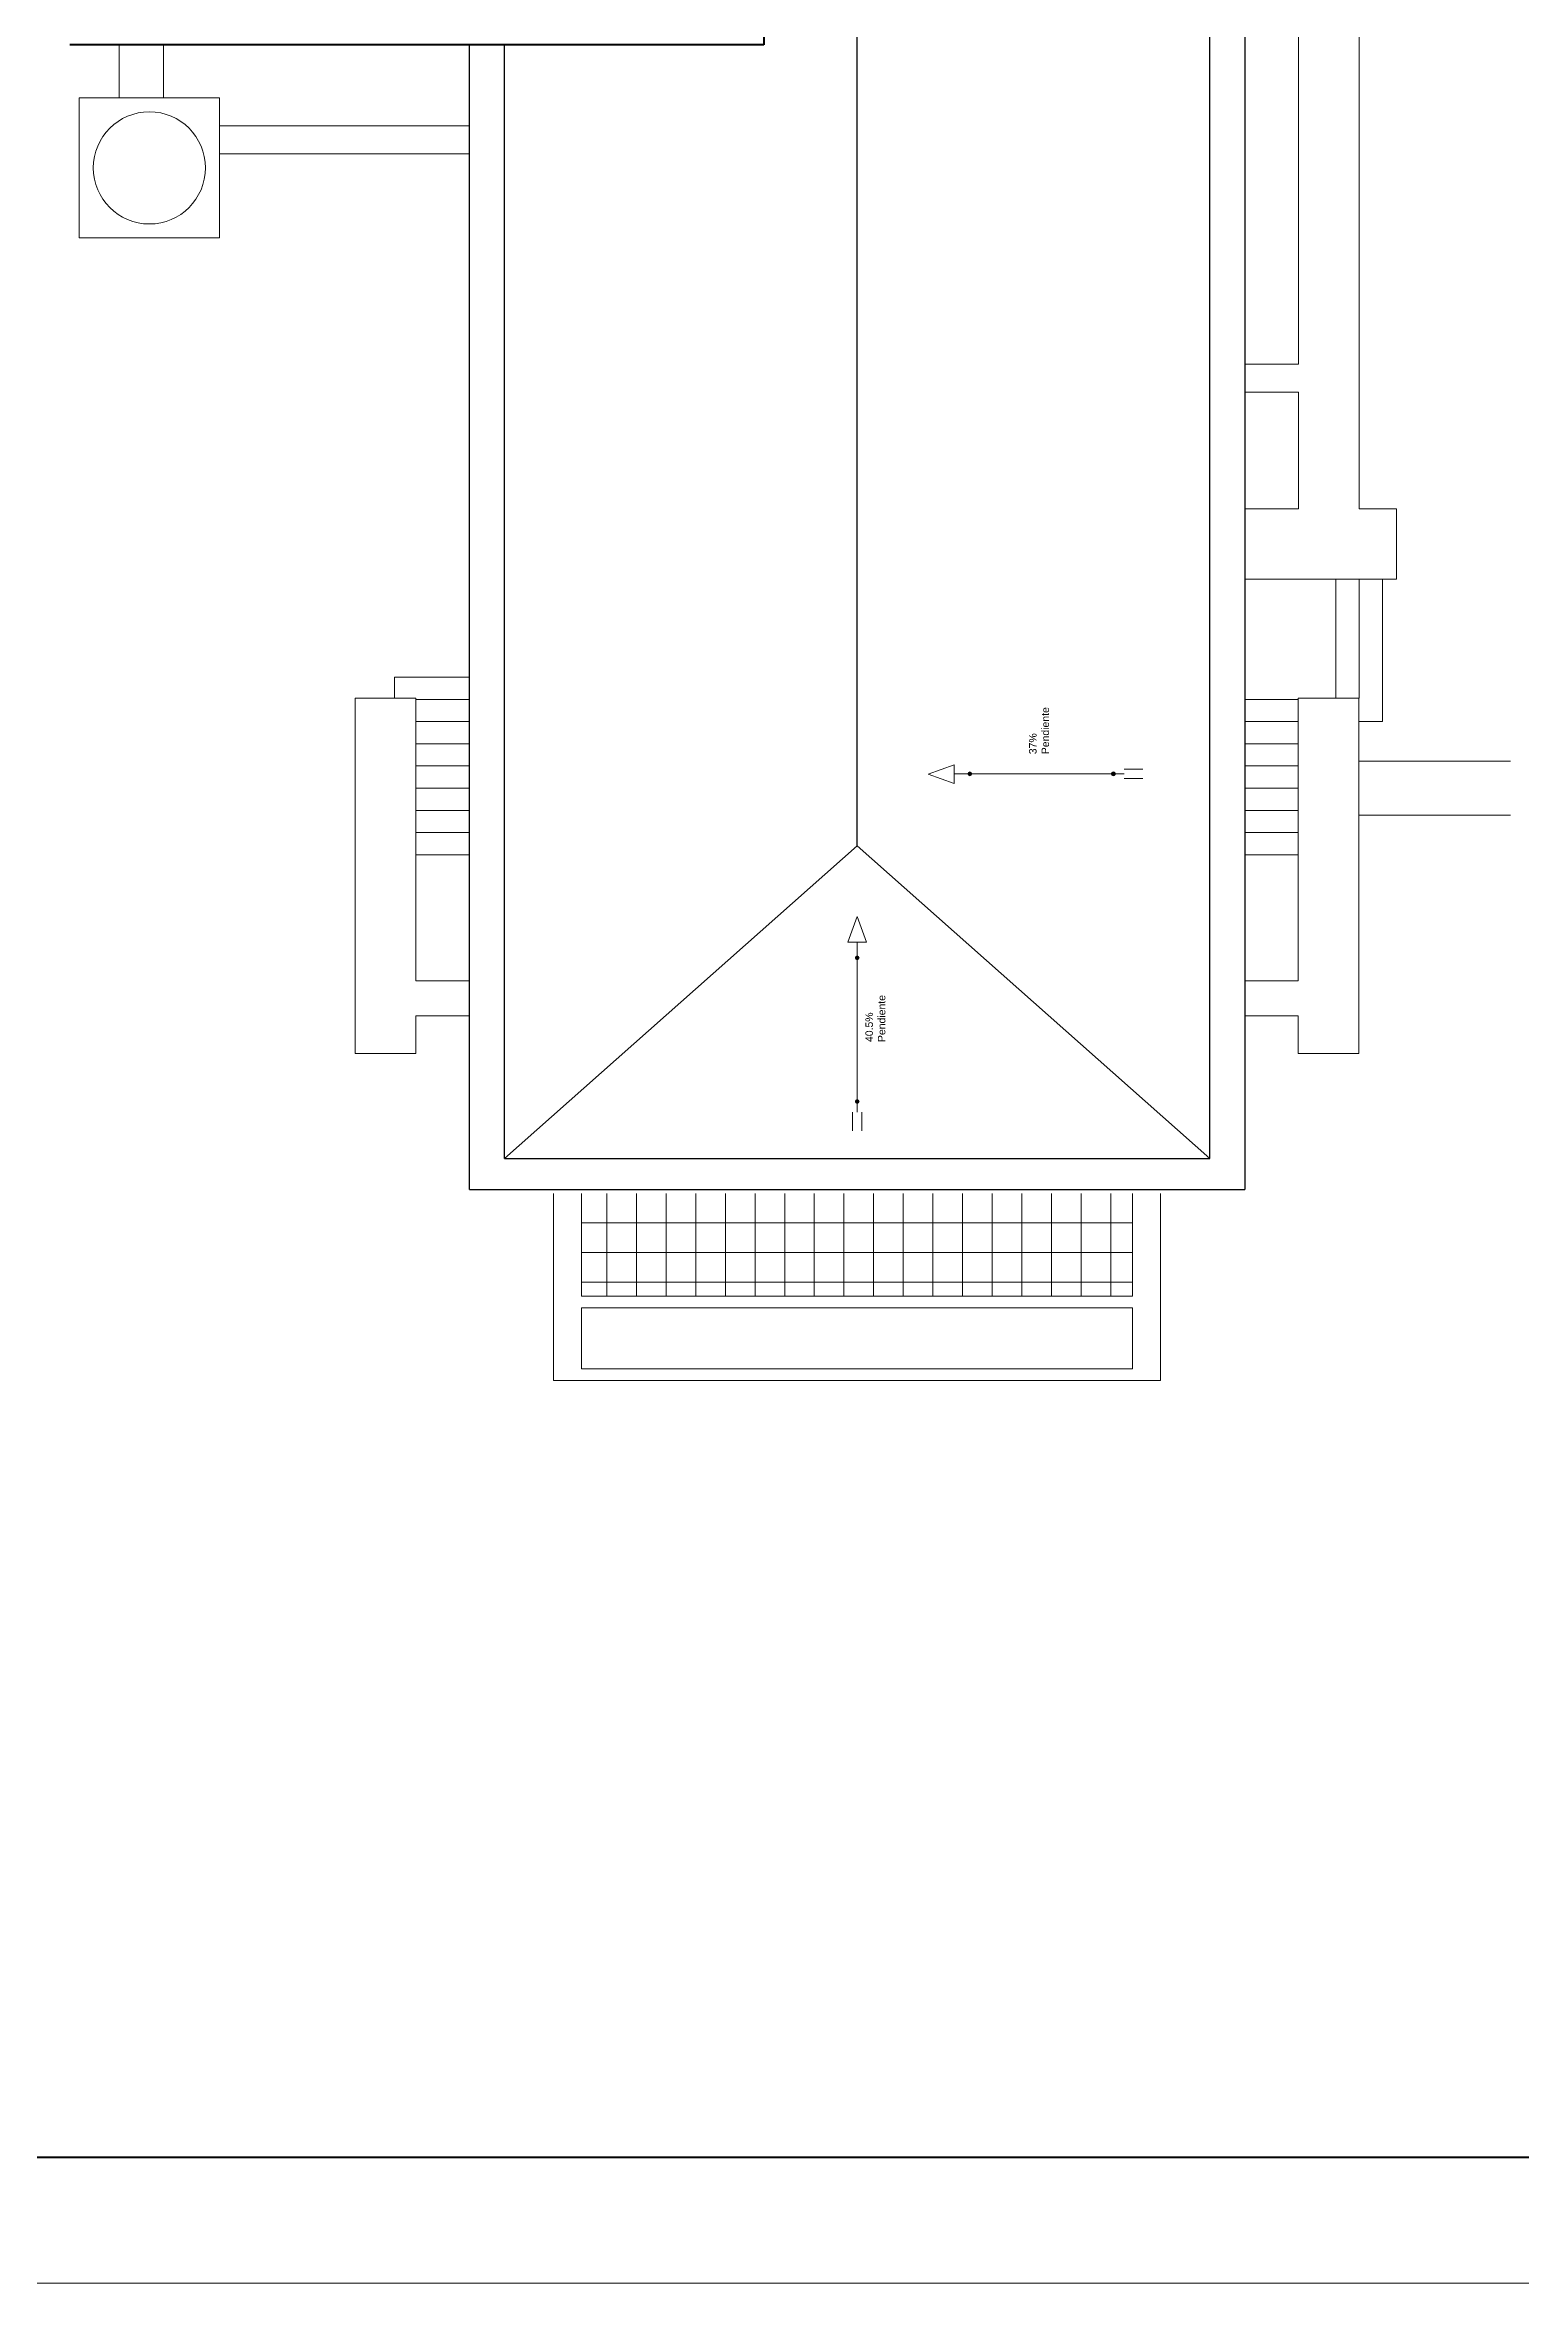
# Model space of a CAD drawing. Header units: millimetres. Extents: x -1459 to -1413, y -119 to 301.
# Drawn here: x -1447.85 to -1432.04, y 94.21 to 118.17 of the extents above; entities that cross this region are included whole.
import ezdxf

# ---------------------------------------------------------------- set-up
doc = ezdxf.new("R2010")
doc.units = ezdxf.units.MM
for name, color, linetype, lineweight in [('CORTE PLUMA 5', 5, 'Continuous', 40), ('GRADAS CAMBIO NIVEL', 3, 'Continuous', 15), ('MURO VISTO', 6, 'Continuous', 18), ('PLUMA 4', 8, 'Continuous', 30), ('ROTULO', 7, 'Continuous', 5), ('SANITARIOS', 130, 'Continuous', 13), ('TEXTOS', 30, 'Continuous', 5), ('TEXTURAS', 227, 'Continuous', 0)]:
    doc.layers.add(name, color=color, linetype=linetype, lineweight=lineweight)
doc.styles.add('Arial', font='arial.ttf')

# ---------------------------------------------------------------- blocks, each defined once
blk = doc.blocks.new('CIRCULO GRADA')
at = {"layer": 'GRADAS CAMBIO NIVEL'}
h = blk.add_hatch(color=256, dxfattribs=at)
h.paths.add_polyline_path([(0.014, 0.014, 0.414214), (-0.014, 0.014), (0, 0)])
h.paths.add_polyline_path([(0.014, 0.014), (0, 0), (0.014, -0.014, 0.414214)])
h.paths.add_polyline_path([(0.014, -0.014), (0, 0), (-0.014, -0.014, 0.414214)])
h.paths.add_polyline_path([(0, 0), (-0.014, 0.014, 0.414214), (-0.014, -0.014)])
blk.add_circle((0, 0), 0.02, dxfattribs=at)

msp = doc.modelspace()

# ---------------------------------------------------------------- hatches: boundary and pattern name
at = {"layer": 'TEXTURAS'}
h = msp.add_hatch(dxfattribs=at)
h.set_pattern_fill('ANSI37', color=256, scale=0.1, angle=45, style=0)
h.set_pattern_definition([(180, (-1317.3728, -39.8532), (-6e-17, -0.3175), []), (270, (-1317.3728, -39.8532), (0.3175, -6e-17), [])])
h.paths.add_polyline_path([(-1442.103, 105.875), (-1442.103, 104.775), (-1436.203, 104.775), (-1436.203, 105.875)])

# ---------------------------------------------------------------- linework, layer by layer
at = {"layer": 'CORTE PLUMA 5'}
for p, q in [((-1440.152, 120.658), (-1440.152, 118.167)), ((-1440.152, 118.167), (-1447.578, 118.167))]:
    msp.add_line(p, q, dxfattribs=at)
at = {"layer": 'GRADAS CAMBIO NIVEL'}
for p, q in [((-1434.028, 111.175), (-1434.028, 112.45)), ((-1433.778, 111.175), (-1433.778, 112.45)), ((-1443.875, 110.925), (-1443.303, 110.925)), ((-1434.431, 110.925), (-1435.003, 110.925)), ((-1443.875, 110.688), (-1443.303, 110.688)), ((-1434.431, 110.688), (-1435.003, 110.688)), ((-1443.875, 110.45), (-1443.303, 110.45)), ((-1434.431, 110.45), (-1435.003, 110.45)), ((-1443.875, 110.213), (-1443.303, 110.213)), ((-1436.294, 110.366), (-1438.115, 110.366)), ((-1436.094, 110.416), (-1436.294, 110.416)), ((-1436.094, 110.316), (-1436.294, 110.316)), ((-1434.431, 110.213), (-1435.003, 110.213)), ((-1443.875, 109.975), (-1443.303, 109.975)), ((-1434.431, 109.975), (-1435.003, 109.975)), ((-1443.875, 109.738), (-1443.303, 109.738)), ((-1434.431, 109.738), (-1435.003, 109.738)), ((-1443.875, 109.5), (-1443.303, 109.5)), ((-1434.431, 109.5), (-1435.003, 109.5)), ((-1439.151, 106.744), (-1439.151, 108.565)), ((-1439.201, 106.544), (-1439.201, 106.744)), ((-1439.101, 106.544), (-1439.101, 106.744))]:
    msp.add_line(p, q, dxfattribs=at)
for points in [[(-1433.528, 112.45), (-1433.528, 110.925), (-1433.781, 110.925)], [(-1443.303, 111.163), (-1443.875, 111.163)], [(-1435.003, 111.163), (-1434.431, 111.163)]]:
    msp.add_lwpolyline(points, dxfattribs=at)
for points in [[(-1438.115, 110.464), (-1438.39, 110.364), (-1438.115, 110.264)], [(-1439.053, 108.565), (-1439.153, 108.84), (-1439.253, 108.565)]]:
    msp.add_lwpolyline(points, close=True, dxfattribs=at)
at = {"layer": 'MURO VISTO'}
for p, q in [((-1433.779, 130.4, -0.202), (-1433.779, 113.2, -0.202)), ((-1434.428, 114.75), (-1434.428, 128.85)), ((-1447.053, 118.167), (-1447.053, 117.6)), ((-1446.578, 118.167), (-1446.578, 117.6)), ((-1443.303, 117.3), (-1445.978, 117.3)), ((-1443.303, 117), (-1445.978, 117)), ((-1435.003, 114.75), (-1434.428, 114.75)), ((-1434.428, 114.45), (-1435.003, 114.45)), ((-1434.428, 113.2), (-1434.428, 114.45)), ((-1435.003, 113.2), (-1434.428, 113.2)), ((-1433.779, 113.2), (-1433.379, 113.2)), ((-1433.379, 113.2), (-1433.379, 112.45)), ((-1433.379, 112.45), (-1435.003, 112.45)), ((-1444.525, 111.175), (-1443.875, 111.175)), ((-1444.525, 107.375), (-1444.525, 111.175)), ((-1443.875, 111.175), (-1443.875, 108.15)), ((-1433.781, 111.175), (-1434.431, 111.175)), ((-1434.431, 111.175), (-1434.431, 108.15)), ((-1433.781, 107.375), (-1433.781, 111.175)), ((-1432.158, 110.5), (-1433.781, 110.5)), ((-1432.158, 109.925), (-1433.781, 109.925)), ((-1443.875, 108.15), (-1443.303, 108.15)), ((-1434.431, 108.15), (-1435.003, 108.15)), ((-1443.303, 107.775), (-1443.875, 107.775)), ((-1443.875, 107.775), (-1443.875, 107.375)), ((-1434.431, 107.775), (-1434.431, 107.375)), ((-1443.875, 107.375), (-1444.525, 107.375)), ((-1434.431, 107.375), (-1433.781, 107.375))]:
    msp.add_line(p, q, dxfattribs=at)
for points in [[(-1447.478, 117.6), (-1445.978, 117.6), (-1445.978, 116.1), (-1447.478, 116.1)], [(-1442.103, 104), (-1442.103, 104.65), (-1436.203, 104.65), (-1436.203, 104)]]:
    msp.add_lwpolyline(points, close=True, dxfattribs=at)
for points in [[(-1443.303, 111.4), (-1444.103, 111.4), (-1444.103, 111.175)], [(-1442.929, 111.075), (-1442.928, 111.075)], [(-1435.003, 107.775), (-1434.431, 107.775)], [(-1442.403, 105.875), (-1442.403, 103.875), (-1435.903, 103.875)], [(-1436.203, 105.875), (-1436.203, 104.775), (-1442.103, 104.775)], [(-1442.103, 105.875), (-1442.103, 104.775)], [(-1435.903, 103.875), (-1435.903, 105.875)]]:
    msp.add_lwpolyline(points, dxfattribs=at)
msp.add_circle((-1446.728, 116.85), 0.6, dxfattribs=at)
at = {"layer": 'PLUMA 4'}
for p, q in [((-1439.153, 109.594), (-1439.153, 120.658)), ((-1435.378, 106.25), (-1435.378, 120.658)), ((-1435.003, 120.658), (-1435.003, 105.919)), ((-1443.303, 105.919), (-1443.303, 118.167)), ((-1442.928, 106.25), (-1442.928, 118.167)), ((-1442.928, 106.251), (-1439.153, 109.594)), ((-1435.378, 106.251), (-1439.153, 109.594)), ((-1442.928, 106.25), (-1435.378, 106.25)), ((-1443.303, 105.919), (-1435.003, 105.919))]:
    msp.add_line(p, q, dxfattribs=at)
at = {"layer": 'ROTULO'}
msp.add_lwpolyline([(-1413.278, 94.214), (-1413.278, 158.714), (-1459.028, 158.714), (-1459.028, 94.214)], close=True, dxfattribs=at)
at = {"layer": 'ROTULO', "lineweight": 40}
msp.add_lwpolyline([(-1414.628, 95.564), (-1414.628, 157.364), (-1457.678, 157.364), (-1457.678, 95.564)], close=True, dxfattribs=at)

# ---------------------------------------------------------------- block references
at = {"layer": 'GRADAS CAMBIO NIVEL', "xscale": -1}
for p, rotation in [((-1436.41, 110.366), 359.9999974019935), ((-1439.151, 106.86), 269.9999974019935)]:
    msp.add_blockref('CIRCULO GRADA', p, dxfattribs=dict(at, rotation=rotation))
at = {"layer": 'SANITARIOS', "xscale": -1}
for p, rotation in [((-1437.946, 110.366), 359.9999974019935), ((-1439.151, 108.396), 269.9999974019935)]:
    msp.add_blockref('CIRCULO GRADA', p, dxfattribs=dict(at, rotation=rotation))

# ---------------------------------------------------------------- texts
at = {"layer": 'TEXTOS', "char_height": 0.08, "width": 0.90303, "attachment_point": 4, "rotation": 90, "style": 'Arial'}
for s, insert in [('37%\\PPendiente', (-1437.204, 110.576)), ('40.5%\\PPendiente', (-1438.956, 107.496))]:
    msp.add_mtext(s, dxfattribs=dict(at, insert=insert))

doc.saveas('drawing.dxf')
